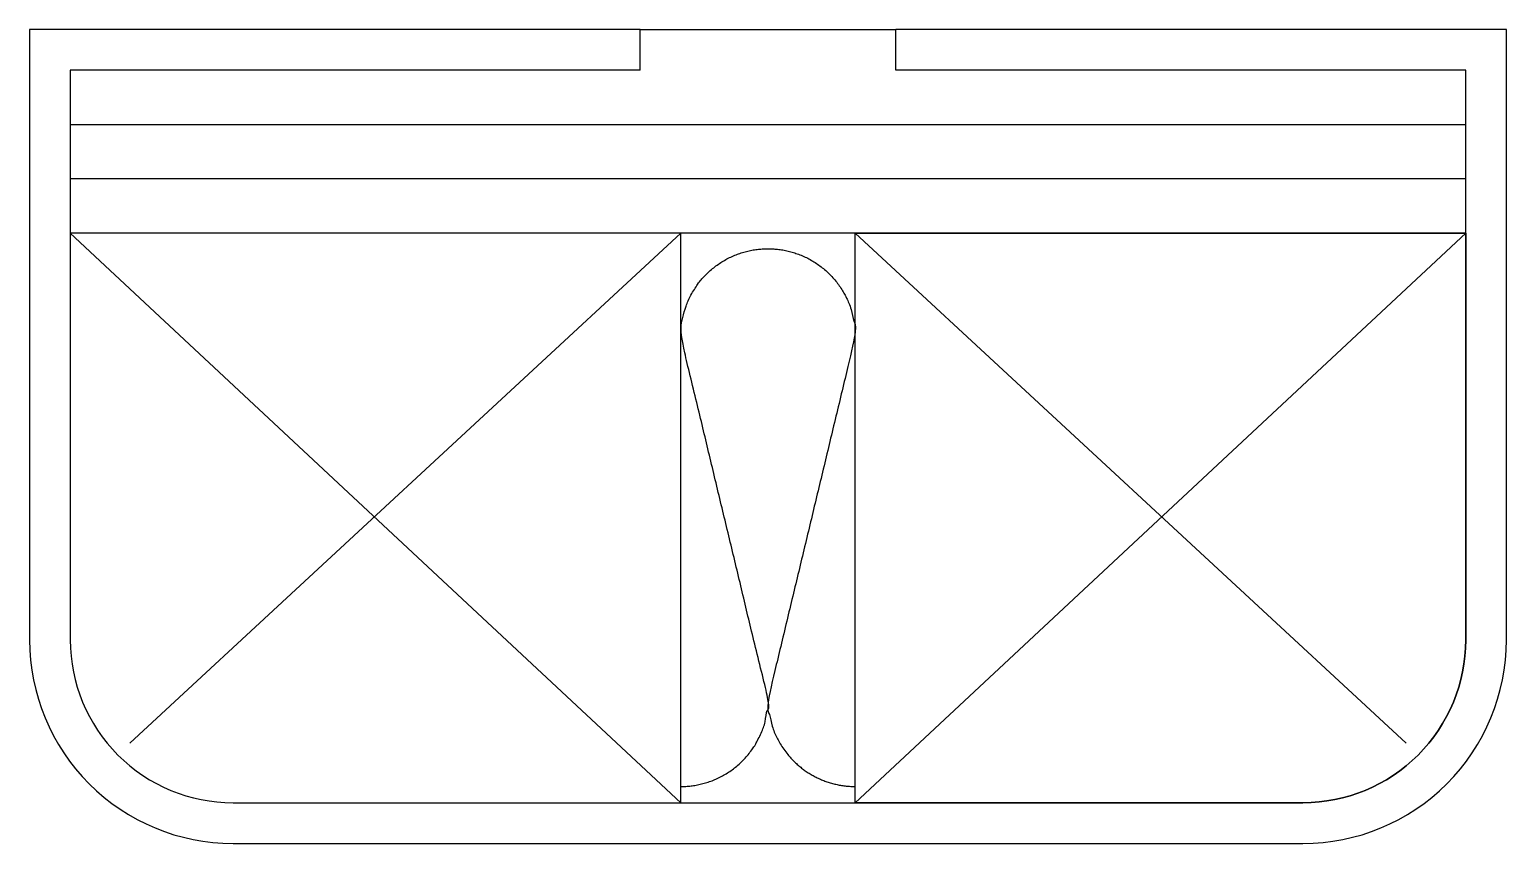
# Model space of a CAD drawing. Header units: millimetres. Extents: x 0 to 36.3, y -20 to 0.
import ezdxf

# ---------------------------------------------------------------- set-up
doc = ezdxf.new("R2010")
doc.units = ezdxf.units.MM
doc.linetypes.add('DASH', pattern=[0.35, 0.25, -0.1])
for name, color, linetype in [('I-DT-01', 161, 'Continuous'), ('I-DT-03', 8, 'Continuous'), ('I-EL_饰面剖切线', 3, 'Continuous')]:
    doc.layers.add(name, color=color, linetype=linetype)

msp = doc.modelspace()

# ---------------------------------------------------------------- linework, layer by layer
msp.add_line((21.286, -1), (21.286, 0))
at = {"layer": 'Defpoints'}
msp.add_point((16, -4.974), dxfattribs=at)
at = {"layer": 'I-DT-01'}
for p, q in [((15, 0), (21.286, 0)), ((15, -1), (15, 0)), ((21.286, -1), (21.286, 0)), ((35.286, -5), (1, -5))]:
    msp.add_line(p, q, dxfattribs=at)
msp.add_lwpolyline([(15, -1), (1, -1), (1, -15, 0.414214), (5, -19), (31.286, -19, 0.414214), (35.286, -15), (35.286, -1), (21.286, -1)], format="xyb", dxfattribs=at)
for points in [[(5, -19), (16, -19), (16, -5), (1, -5), (1, -15, 0.414214)], [(31.286, -19), (20.286, -19), (20.286, -5), (35.286, -5), (35.286, -15, -0.414214)]]:
    msp.add_lwpolyline(points, format="xyb", close=True, dxfattribs=at)
at = {"layer": 'I-DT-03'}
for p, q in [((35.286, -2.34), (1, -2.34)), ((35.286, -3.67), (1, -3.67)), ((1, -5), (16, -19)), ((2.464, -17.536), (16, -5)), ((35.286, -5), (20.286, -19)), ((33.822, -17.536), (20.286, -5))]:
    msp.add_line(p, q, dxfattribs=at)
msp.add_rational_spline([(16, -18.6), (18.143, -18.6), (18.143, -16.457), (17.072, -11.993), (16, -7.529), (16, -5.386), (18.143, -5.386), (20.286, -5.386), (20.286, -7.529), (19.215, -11.993), (18.143, -16.457), (18.143, -17.345), (18.771, -17.972), (19.398, -18.6), (20.286, -18.6)], [1, 0.707106781187, 1, 1, 1, 0.707106781187, 1, 0.707106781187, 1, 1, 1, 0.923879532511, 1, 0.923879532511, 1], degree=2, knots=[0, 0, 0, 1.570796, 1.570796, 2.570796, 2.570796, 4.141593, 4.141593, 5.712389, 5.712389, 6.712389, 6.712389, 7.497787, 7.497787, 8.283185, 8.283185, 8.283185], dxfattribs=at)
at = {"layer": 'I-EL_饰面剖切线', "linetype": 'DASH', "ltscale": 5}
msp.add_line((15, -1), (15, 0), dxfattribs=at)
at = {"layer": 'I-EL_饰面剖切线', "linetype": 'Continuous', "ltscale": 5}
msp.add_lwpolyline([(15, 0), (0, 0), (0, -15, 0.414214), (5, -20), (31.286, -20, 0.414214), (36.286, -15), (36.286, 0), (21.286, 0)], format="xyb", dxfattribs=at)

doc.saveas('drawing.dxf')
